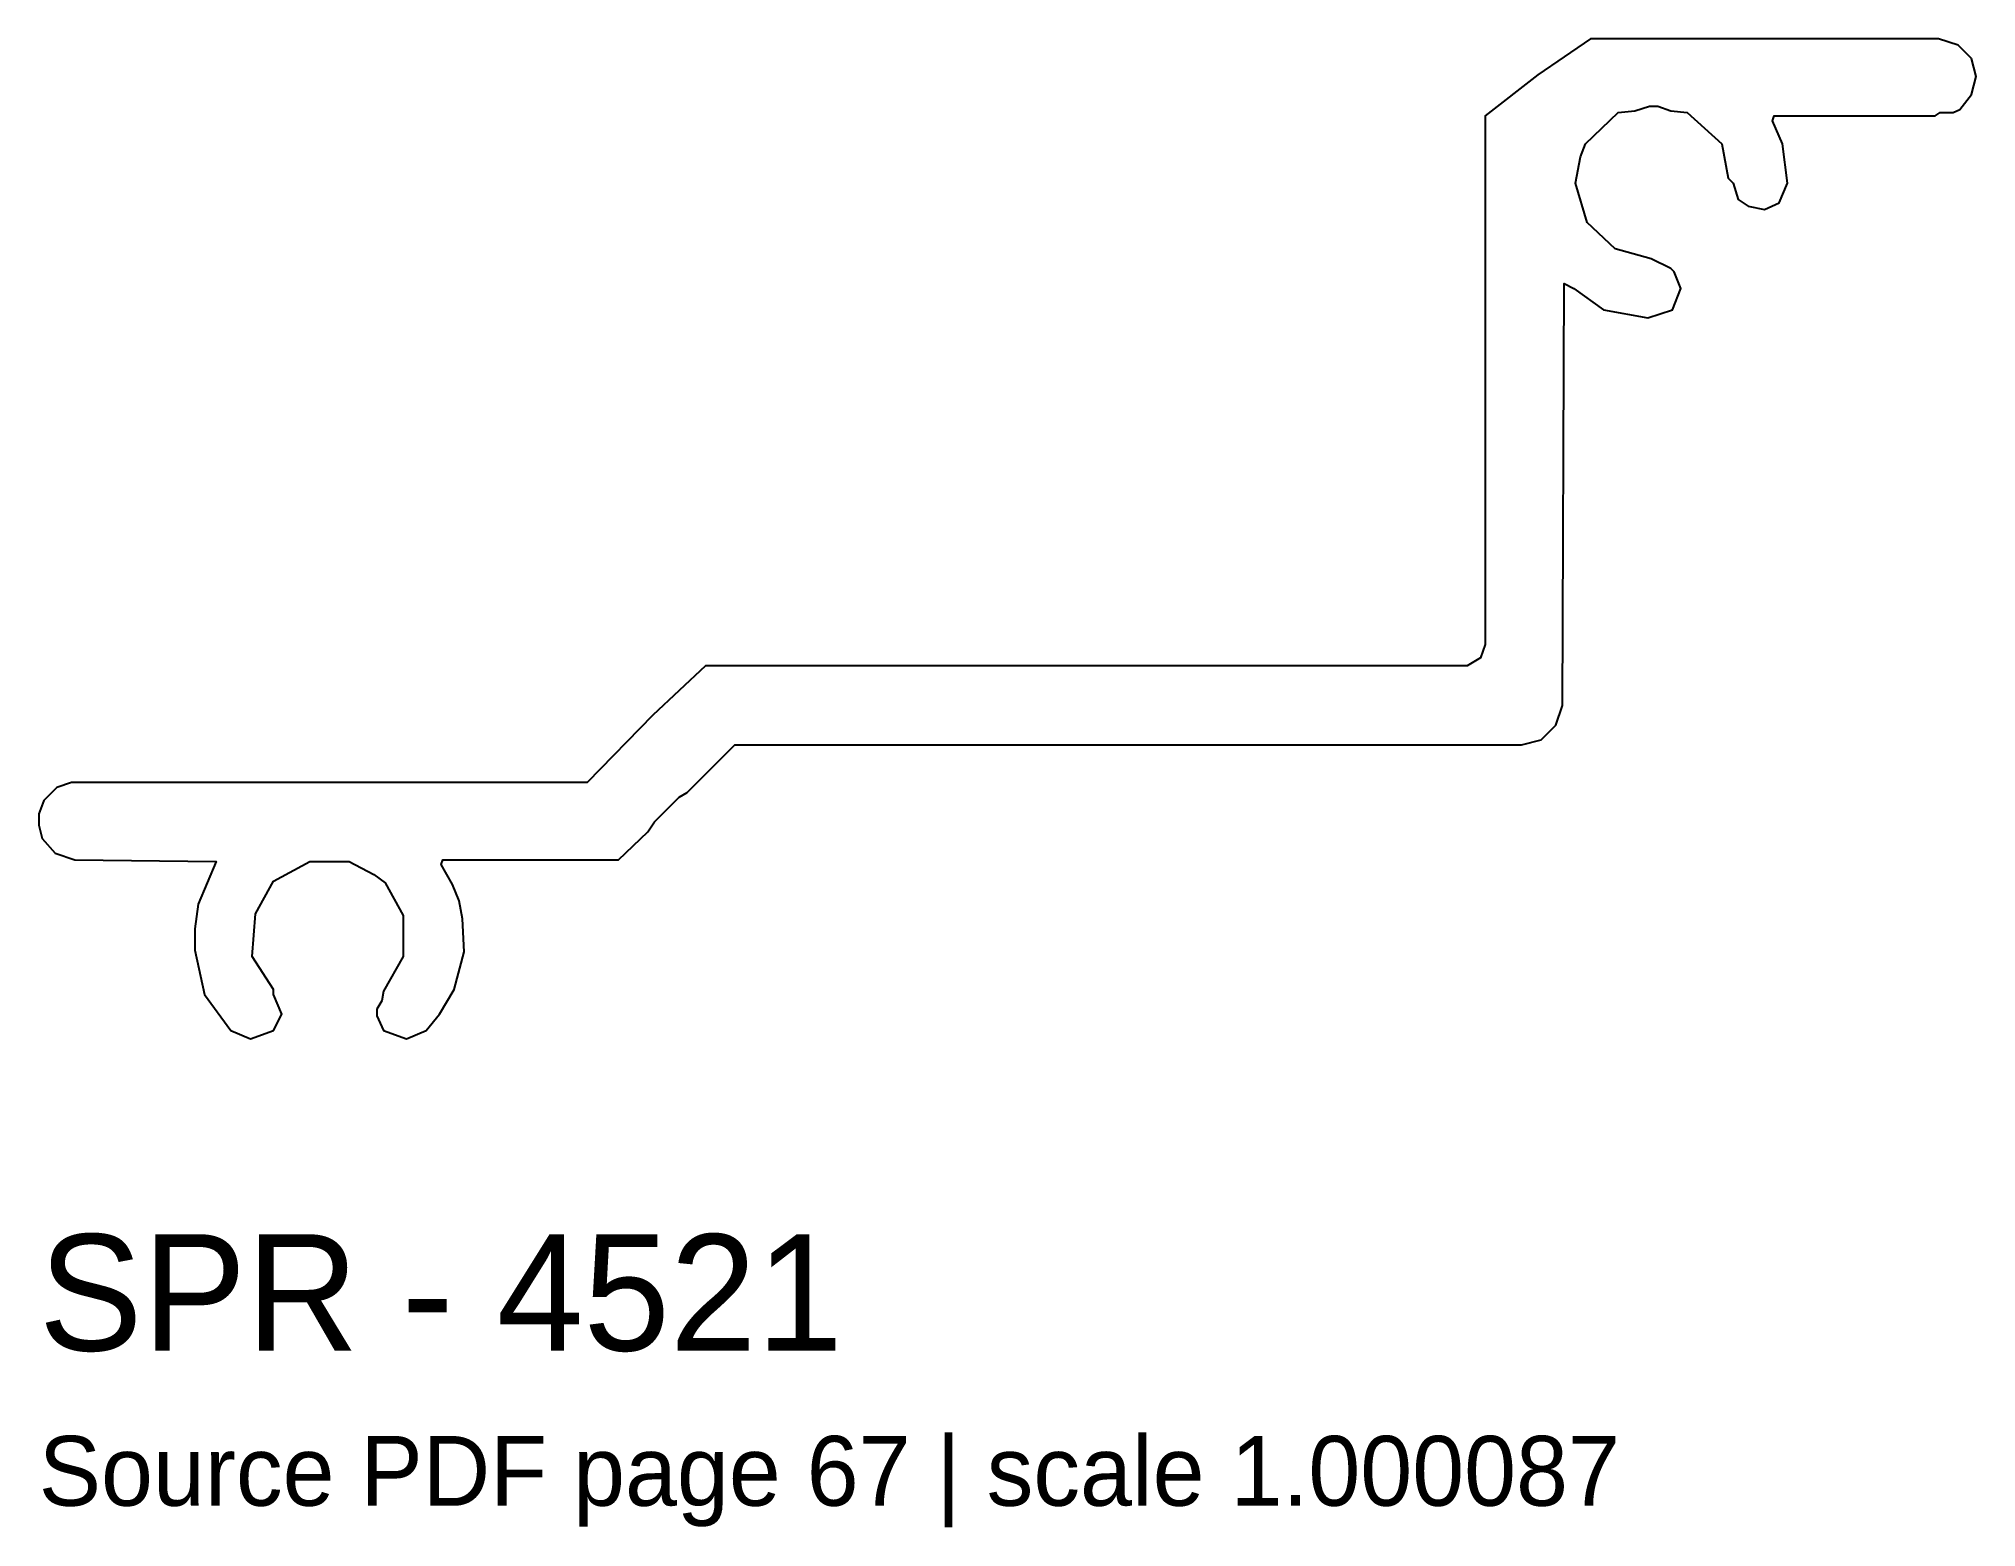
# Model space of a CAD drawing. Header units: millimetres. Extents: x 0 to 50, y -12.6 to 25.8.
import ezdxf

# ---------------------------------------------------------------- set-up
doc = ezdxf.new("R2010")
doc.units = ezdxf.units.MM
doc.layers.add('INFO', color=7, linetype='Continuous')
doc.layers.add('PROFILE', color=7, linetype='Continuous')

msp = doc.modelspace()

# ---------------------------------------------------------------- linework, layer by layer
at = {"layer": 'PROFILE'}
msp.add_lwpolyline([(49.831, 25.318), (49.492, 25.656), (48.984, 25.826), (40.008, 25.826), (38.654, 24.894), (37.299, 23.836), (37.299, 10.203), (37.172, 9.865), (36.833, 9.653), (17.189, 9.653), (15.834, 8.383), (14.141, 6.647), (0.847, 6.647), (0.466, 6.52), (0.127, 6.181), (0, 5.843), (0, 5.546), (0.085, 5.207), (0.423, 4.826), (0.931, 4.657), (4.572, 4.615), (4.107, 3.514), (4.022, 2.879), (4.022, 2.329), (4.276, 1.185), (4.953, 0.254), (5.461, 0.042), (6.054, 0.254), (6.266, 0.677), (6.054, 1.185), (6.054, 1.312), (5.504, 2.159), (5.588, 3.26), (6.054, 4.107), (6.986, 4.615), (8.002, 4.615), (8.637, 4.276), (8.933, 4.064), (9.399, 3.218), (9.399, 2.159), (8.891, 1.27), (8.848, 1.016), (8.721, 0.804), (8.721, 0.635), (8.891, 0.254), (9.483, 0.042), (9.992, 0.254), (10.33, 0.677), (10.711, 1.312), (10.965, 2.286), (10.923, 3.133), (10.838, 3.599), (10.669, 4.022), (10.373, 4.53), (10.415, 4.657), (14.945, 4.657), (15.707, 5.377), (15.876, 5.631), (16.511, 6.266), (16.723, 6.393), (17.951, 7.621), (38.23, 7.621), (38.738, 7.748), (39.119, 8.129), (39.289, 8.637), (39.331, 19.517), (39.585, 19.39), (40.347, 18.84), (41.49, 18.628), (42.125, 18.84), (42.337, 19.39), (42.168, 19.814), (42.083, 19.898), (41.575, 20.152), (40.644, 20.406), (39.924, 21.084), (39.627, 22.1), (39.754, 22.777), (39.881, 23.116), (40.728, 23.92), (41.152, 23.963), (41.533, 24.09), (41.744, 24.09), (42.083, 23.963), (42.506, 23.92), (43.395, 23.116), (43.565, 22.227), (43.692, 22.1), (43.819, 21.677), (44.073, 21.507), (44.496, 21.423), (44.877, 21.592), (45.089, 22.1), (44.962, 23.116), (44.708, 23.709), (44.75, 23.836), (48.899, 23.836), (49.026, 23.92), (49.365, 23.92), (49.534, 24.005), (49.831, 24.386), (49.958, 24.852)], close=True, dxfattribs=at)

# ---------------------------------------------------------------- texts
at = {"layer": 'INFO'}
for s, height, p in [('SPR - 4521', 3, (0, -8)), ('Source PDF page 67 | scale 1.000087', 1.8, (0, -12))]:
    msp.add_text(s, height=height, dxfattribs=at).set_placement(p)

doc.saveas('drawing.dxf')
